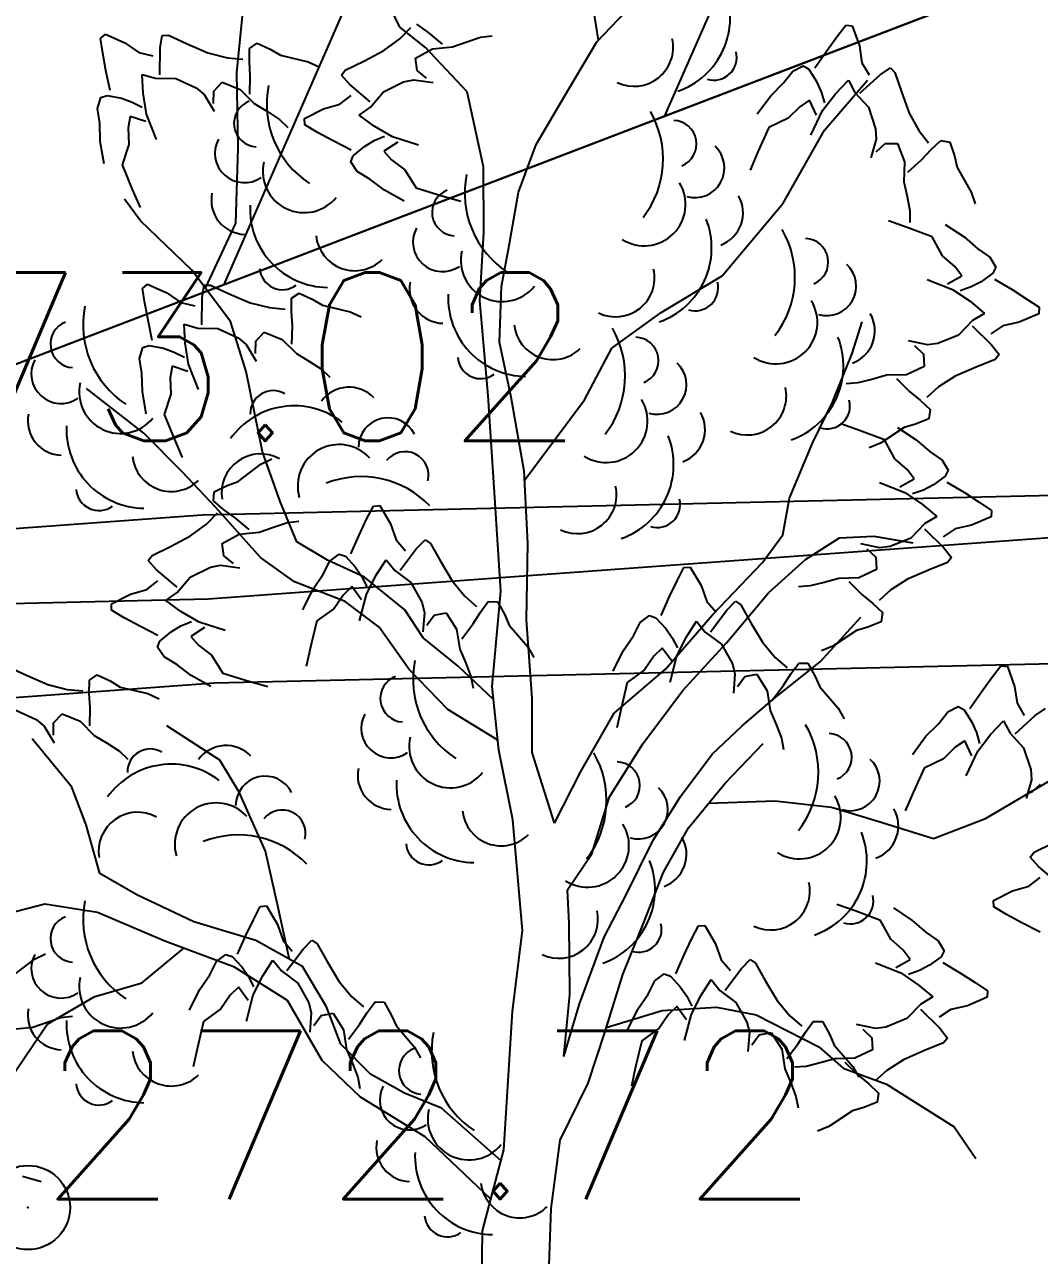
# Model space of a CAD drawing. Header units: millimetres. Extents: x 524954 to 526204, y 9523489 to 9524010.
# Drawn here: x 525686.36 to 525692.4, y 9523617.48 to 9523624.79 of the extents above; entities that cross this region are included whole.
import ezdxf

# ---------------------------------------------------------------- set-up
doc = ezdxf.new("R2010")
doc.units = ezdxf.units.MM
doc.header["$PDMODE"] = 32
doc.header["$PDSIZE"] = 0.5
doc.linetypes.add('ACAD_ISO12W100', pattern=[21, 12, -3, 0, -3, 0, -3])
for name, color, linetype in [('Arbre', 34, 'ACAD_ISO12W100'), ('Bati', 6, 'Continuous'), ('Bati_H', 1, 'Continuous'), ('Cloture', 7, 'Continuous'), ('PLUME_1', 7, 'Continuous'), ('PLUME_3', 4, 'Continuous'), ('TopoAlt', 3, 'Continuous'), ('TOPOJIS', 7, 'Continuous')]:
    doc.layers.add(name, color=color, linetype=linetype)
doc.styles.add('Simplex 1.0', font='Simplex.shx', dxfattribs={"width": 0.99, "height": 1})

# ---------------------------------------------------------------- blocks, each defined once
blk = doc.blocks.new('TCPOINT M')
at = {"color": 0}
blk.add_point((0, 0), dxfattribs=at)
at = {"layer": 'TopoAlt', "style": 'Simplex 1.0', "width": 0.99}
blk.add_attdef('ALT', (0.15, 0.15), '', height=1, dxfattribs=at)
blk = doc.blocks.new('v088')
at = {"linetype": 'Continuous'}
for p, q in [((0.3448, 10.1217), (0.2693, 10.6145)), ((-1.8059, 9.9306), (-1.7492, 10.4915)), ((-0.8352, 10.1996), (-0.9911, 10.5198)), ((0.3358, 10.1122), (0.6339, 10.4293)), ((-0.6834, 10.0784), (-0.8352, 10.1996)), ((0.1676, 9.8288), (0.3358, 10.1122)), ((-0.4354, 9.8162), (-0.6834, 10.0784)), ((-1.7966, 9.483), (-1.8059, 9.9306)), ((1.6901, 9.587), (1.945, 9.8846)), ((-0.339, 9.3704), (-0.4354, 9.8162)), ((-0.0246, 9.5014), (0.1676, 9.8288)), ((1.4442, 9.1527), (1.6901, 9.587)), ((-1.8121, 9.0349), (-1.7966, 9.483)), ((-0.1306, 9.2193), (-0.0246, 9.5014)), ((-0.337, 8.9787), (-0.339, 9.3704)), ((-0.1861, 8.901), (-0.1306, 9.2193)), ((-2.3783, 9.048), (-2.4742, 9.1766)), ((1.08, 8.7222), (1.4442, 9.1527)), ((-2.0737, 8.7558), (-2.3783, 9.048)), ((-1.992, 8.6473), (-1.8121, 9.0349)), ((-0.3597, 8.574), (-0.337, 8.9787)), ((-0.2308, 8.6575), (-0.1861, 8.901)), ((-1.8434, 8.4497), (-2.0737, 8.7558)), ((0.7177, 8.5032), (1.08, 8.7222)), ((-0.2426, 8.3277), (-0.2308, 8.6575)), ((-0.3105, 8.0091), (-0.3597, 8.574)), ((0.4236, 8.2918), (0.7177, 8.5032)), ((-1.7501, 8.1531), (-1.8434, 8.4497)), ((1.8546, 8.2596), (1.9129, 8.4473)), ((-0.1735, 7.9995), (-0.2426, 8.3277)), ((0.2621, 7.9837), (0.4236, 8.2918)), ((1.7363, 7.971), (1.8546, 8.2596)), ((-1.6531, 7.6763), (-1.7501, 8.1531)), ((-2.3581, 7.786), (-2.6995, 8.0525)), ((-0.2742, 7.4626), (-0.3105, 8.0091)), ((-0.0959, 7.5596), (-0.1735, 7.9995)), ((-0.0934, 7.5087), (0.2621, 7.9837)), ((1.617, 7.726), (1.7363, 7.971)), ((-2.1294, 7.5544), (-2.3581, 7.786)), ((1.4808, 7.3998), (1.617, 7.726)), ((-1.5474, 7.38), (-1.6531, 7.6763)), ((-1.9323, 7.3471), (-2.1294, 7.5544)), ((-0.0745, 7.1309), (-0.0959, 7.5596)), ((-0.2365, 6.8477), (-0.2742, 7.4626)), ((1.4418, 7.1813), (1.4808, 7.3998)), ((-1.6648, 7.048), (-1.9323, 7.3471)), ((-1.4491, 7.1395), (-1.5474, 7.38)), ((1.3209, 7.0171), (1.4418, 7.1813)), ((1.778, 7.1634), (1.983, 7.1739)), ((1.983, 7.1739), (2.2139, 7.1352)), ((-1.2665, 7.0314), (-1.4491, 7.1395)), ((-0.0837, 6.6768), (-0.0745, 7.1309)), ((1.5755, 7.0348), (1.778, 7.1634)), ((-1.4628, 6.9029), (-1.6648, 7.048)), ((-1.0467, 6.9303), (-1.2665, 7.0314)), ((1.3557, 6.8374), (1.5755, 7.0348)), ((1.0227, 6.7061), (1.3209, 7.0171)), ((-1.1618, 6.7848), (-1.4628, 6.9029)), ((-0.8063, 6.7363), (-1.0467, 6.9303)), ((-0.2869, 6.2807), (-0.2365, 6.8477)), ((1.107, 6.54), (1.3557, 6.8374)), ((-0.9597, 6.6336), (-1.1618, 6.7848)), ((-0.6972, 6.5707), (-0.8063, 6.7363)), ((-0.0491, 6.2111), (-0.0837, 6.6768)), ((0.7433, 6.3831), (1.0227, 6.7061)), ((1.6628, 6.4272), (1.906, 6.6935)), ((-0.7803, 6.3824), (-0.9597, 6.6336)), ((-0.4884, 6.4009), (-0.6972, 6.5707)), ((0.8455, 6.2546), (1.107, 6.54)), ((-0.5514, 6.1446), (-0.7803, 6.3824)), ((-0.2789, 6.2036), (-0.4884, 6.4009)), ((0.4379, 6.1217), (0.7433, 6.3831)), ((1.3814, 6.2037), (1.6628, 6.4272)), ((-0.2479, 5.9022), (-0.2869, 6.2807)), ((0.6096, 5.9388), (0.8455, 6.2546)), ((-0.0486, 5.8877), (-0.0491, 6.2111)), ((1.1982, 6.0444), (1.3814, 6.2037)), ((-0.2539, 5.9607), (-0.5514, 6.1446)), ((0.2399, 5.7756), (0.4379, 6.1217)), ((-1.9071, 5.8427), (-2.2223, 6.0475)), ((1.0213, 5.879), (1.1982, 6.0444)), ((-2.7868, 5.6812), (-3.0229, 5.9686)), ((0.4109, 5.6237), (0.6096, 5.9388)), ((1.0995, 5.7065), (1.3247, 5.9413)), ((-0.1646, 5.4873), (-0.2479, 5.9022)), ((0.0846, 5.4676), (-0.0486, 5.8877)), ((0.8338, 5.6263), (1.0213, 5.879)), ((-1.7911, 5.6523), (-1.9071, 5.8427)), ((0.0846, 5.4676), (0.2399, 5.7756)), ((0.8812, 5.4407), (1.0995, 5.7065)), ((2.6462, 5.4963), (3.1193, 5.7735)), ((-2.7013, 5.4591), (-2.7868, 5.6812)), ((-1.6346, 5.3011), (-1.7911, 5.6523)), ((0.3061, 5.2857), (0.4109, 5.6237)), ((0.6713, 5.3679), (0.8338, 5.6263)), ((1.0006, 5.5861), (1.394, 5.6007)), ((1.394, 5.6007), (1.7306, 5.5642)), ((1.7306, 5.5642), (1.9997, 5.4827)), ((-0.1073, 4.8293), (-0.1646, 5.4873)), ((2.3377, 5.3779), (2.6462, 5.4963)), ((-2.6206, 5.1685), (-2.7013, 5.4591)), ((0.7312, 5.1764), (0.8812, 5.4407)), ((1.9997, 5.4827), (2.3377, 5.3779)), ((0.5102, 5.0412), (0.6713, 5.3679)), ((-1.5592, 4.9668), (-1.6346, 5.3011)), ((0.1613, 5.0712), (0.3061, 5.2857)), ((-2.4003, 5.0425), (-2.6206, 5.1685)), ((0.6191, 4.888), (0.7312, 5.1764)), ((0.1717, 4.8724), (0.1613, 5.0712)), ((-2.9464, 4.9876), (-3.2062, 4.92)), ((-2.6344, 4.9381), (-2.9464, 4.9876)), ((-2.0611, 4.8817), (-2.4003, 5.0425)), ((0.3786, 4.7897), (0.5102, 5.0412)), ((-2.2328, 4.7662), (-2.6344, 4.9381)), ((-1.4917, 4.6586), (-1.5592, 4.9668)), ((-1.6919, 4.7713), (-2.0611, 4.8817)), ((-0.1657, 4.3492), (-0.1073, 4.8293)), ((0.1743, 4.4496), (0.1717, 4.8724)), ((0.489, 4.5681), (0.6191, 4.888)), ((-1.8192, 4.6131), (-2.2328, 4.7662)), ((-1.415, 4.6154), (-1.6919, 4.7713)), ((0.2314, 4.3948), (0.3786, 4.7897)), ((-2.1227, 4.7254), (-2.3768, 4.5144)), ((-1.5041, 4.4145), (-1.8192, 4.6131)), ((-1.2732, 4.3758), (-1.415, 4.6154)), ((0.3841, 4.2301), (0.489, 4.5681)), ((-2.3768, 4.5144), (-2.655, 4.434)), ((-2.655, 4.434), (-2.9315, 4.2727)), ((-1.2976, 4.0581), (-1.5041, 4.4145)), ((0.1384, 4.0819), (0.1743, 4.4496)), ((0.1384, 4.0819), (0.2314, 4.3948)), ((-1.1877, 4.1537), (-1.2732, 4.3758)), ((-0.2169, 3.5272), (-0.1657, 4.3492)), ((0.3911, 4.2526), (0.7235, 4.3553)), ((0.7235, 4.3553), (1.0465, 4.3745)), ((1.0465, 4.3745), (1.2838, 4.3297)), ((1.2838, 4.3297), (1.6547, 4.1385)), ((-2.9315, 4.2727), (-3.209, 3.8627)), ((0.2848, 3.9233), (0.3841, 4.2301)), ((-1.0099, 3.9771), (-1.1877, 4.1537)), ((1.6547, 4.1385), (1.8004, 4.0109)), ((-1.0692, 3.839), (-1.2976, 4.0581)), ((-0.8085, 3.8631), (-1.0099, 3.9771)), ((1.8004, 4.0109), (2.0573, 3.9168)), ((0.1177, 3.584), (0.2848, 3.9233)), ((2.0573, 3.9168), (2.4606, 3.664)), ((-0.6849, 3.6045), (-1.0692, 3.839)), ((-0.589, 3.7744), (-0.8085, 3.8631)), ((-0.2343, 3.4611), (-0.589, 3.7744)), ((2.4606, 3.664), (2.589, 3.4739)), ((-0.2941, 3.234), (-0.6849, 3.6045)), ((-0.3436, 3.0457), (-0.2169, 3.5272)), ((0.064, 3.1786), (0.1177, 3.584)), ((0.0445, 2.6247), (0.064, 3.1786)), ((-0.3518, 2.5418), (-0.3436, 3.0457))]:
    blk.add_line(p, q, dxfattribs=at)
at = {"color": 3, "linetype": 'Continuous'}
for p, q in [((-0.8359, 10.1311), (-0.7709, 10.1978)), ((-0.6662, 10.1688), (-0.7348, 10.218)), ((1.7617, 10.1424), (1.8156, 10.2117)), ((1.8156, 10.2117), (1.8541, 10.2078)), ((1.8541, 10.2078), (1.8964, 10.0886)), ((-2.6162, 10.1323), (-2.587, 10.1577)), ((-2.6028, 10.0456), (-2.6162, 10.1323)), ((-2.587, 10.1577), (-2.4712, 10.1066)), ((-2.4712, 10.1066), (-2.3879, 10.0492)), ((-2.2608, 10.0773), (-2.2494, 10.1511)), ((-2.2494, 10.1511), (-2.2113, 10.1522)), ((-2.2113, 10.1522), (-2.101, 10.101)), ((-2.101, 10.101), (-1.977, 10.0475)), ((-1.7301, 10.0737), (-1.6848, 10.1049)), ((-1.6848, 10.1049), (-1.6075, 10.069)), ((-0.9313, 10.0604), (-0.8359, 10.1311)), ((-0.5833, 10.0982), (-0.6662, 10.1688)), ((-0.5231, 10.0829), (-0.4378, 10.1134)), ((-0.4378, 10.1134), (-0.3559, 10.1397)), ((-0.3559, 10.1397), (-0.2873, 10.1487)), ((1.7002, 10.0578), (1.7617, 10.1424)), ((-2.5835, 9.9428), (-2.6028, 10.0456)), ((-2.3879, 10.0492), (-2.3057, 10.0298)), ((-2.2643, 9.9167), (-2.2608, 10.0773)), ((-1.977, 10.0475), (-1.8618, 10.0181)), ((-1.7305, 9.9947), (-1.7301, 10.0737)), ((-1.6075, 10.069), (-1.5466, 10.0327)), ((-1.5466, 10.0327), (-1.3822, 9.9939)), ((-1.0512, 9.9981), (-0.9313, 10.0604)), ((-0.7431, 10.0152), (-0.6418, 10.0712)), ((-0.6418, 10.0712), (-0.5231, 10.0829)), ((1.631, 9.9578), (1.7002, 10.0578)), ((1.8964, 10.0886), (1.9118, 9.9886)), ((-1.8618, 10.0181), (-1.7691, 10.0099)), ((-1.7254, 9.9105), (-1.7305, 9.9947)), ((-1.3822, 9.9939), (-1.316, 9.9632)), ((-1.1606, 9.945), (-1.0512, 9.9981)), ((-0.7336, 9.9427), (-0.7431, 10.0152)), ((1.5002, 9.9386), (1.5617, 9.9693)), ((1.5617, 9.9693), (1.5963, 9.9501)), ((1.5963, 9.9501), (1.6425, 9.877)), ((1.9118, 9.9886), (1.9541, 9.9155)), ((2.0195, 9.9155), (2.081, 9.9578)), ((2.081, 9.9578), (2.1079, 9.9309)), ((-2.5582, 9.8238), (-2.5835, 9.9428)), ((-2.3678, 9.9191), (-2.2883, 9.8969)), ((-2.3619, 9.8077), (-2.3678, 9.9191)), ((-2.2883, 9.8969), (-2.1685, 9.895)), ((-2.1685, 9.895), (-2.0471, 9.8386)), ((-1.7277, 9.8016), (-1.7254, 9.9105)), ((-1.1838, 9.9148), (-1.1606, 9.945)), ((-1.1339, 9.8592), (-1.1838, 9.9148)), ((-0.8138, 9.874), (-0.7533, 9.8858)), ((-0.7533, 9.8858), (-0.6387, 9.8698)), ((-0.677, 9.8958), (-0.7336, 9.9427)), ((1.4463, 9.8693), (1.5002, 9.9386)), ((1.6425, 9.877), (1.6694, 9.8155)), ((1.7541, 9.8039), (1.831, 9.8847)), ((1.831, 9.8847), (1.8695, 9.8116)), ((1.9002, 9.8078), (2.0195, 9.9155)), ((2.1079, 9.9309), (2.1464, 9.8155)), ((-2.3419, 9.6831), (-2.3619, 9.8077)), ((-2.0471, 9.8386), (-1.9997, 9.7992)), ((-1.9438, 9.7464), (-1.9432, 9.8199)), ((-1.9432, 9.8199), (-1.893, 9.873)), ((-1.893, 9.873), (-1.7856, 9.8299)), ((-1.7856, 9.8299), (-1.7015, 9.7452)), ((-1.0116, 9.755), (-1.1339, 9.8592)), ((-1.0114, 9.724), (-0.9342, 9.8156)), ((-0.9342, 9.8156), (-0.8138, 9.874)), ((1.3694, 9.7924), (1.4463, 9.8693)), ((1.6694, 9.8155), (1.6887, 9.7501)), ((1.6771, 9.7039), (1.7541, 9.8039)), ((1.8695, 9.8116), (1.9502, 9.7232)), ((2.1464, 9.8155), (2.1926, 9.6885)), ((-2.634, 9.7155), (-2.6142, 9.7814)), ((-2.6142, 9.7814), (-2.5764, 9.7933)), ((-2.5764, 9.7933), (-2.4916, 9.7768)), ((-2.4916, 9.7768), (-2.4283, 9.7541)), ((-2.4283, 9.7541), (-2.3676, 9.7232)), ((-1.9997, 9.7992), (-1.9397, 9.7002)), ((-1.7015, 9.7452), (-1.624, 9.6985)), ((-1.2895, 9.7147), (-1.1923, 9.7429)), ((-1.1923, 9.7429), (-1.1254, 9.7944)), ((1.2886, 9.6847), (1.3694, 9.7924)), ((1.6002, 9.7655), (1.5425, 9.727)), ((1.6425, 9.677), (1.6002, 9.7655)), ((-2.6206, 9.6288), (-2.634, 9.7155)), ((-2.4395, 9.6694), (-2.4511, 9.6011)), ((-2.3461, 9.6395), (-2.4395, 9.6694)), ((-2.2831, 9.5325), (-2.3419, 9.6831)), ((-1.624, 9.6985), (-1.5519, 9.6516)), ((-1.4022, 9.6572), (-1.2895, 9.7147)), ((-1.401, 9.6186), (-1.4022, 9.6572)), ((-1.0789, 9.6763), (-1.0114, 9.724)), ((-0.9888, 9.6106), (-1.0789, 9.6763)), ((1.4733, 9.6578), (1.3579, 9.6039)), ((1.5425, 9.727), (1.4733, 9.6578)), ((1.6079, 9.5578), (1.6771, 9.7039)), ((1.9502, 9.7232), (1.9925, 9.5962)), ((2.1926, 9.6885), (2.2503, 9.5847)), ((-2.6175, 9.52), (-2.6206, 9.6288)), ((-2.4511, 9.6011), (-2.4483, 9.5032)), ((-1.5519, 9.6516), (-1.5015, 9.6041)), ((-1.3254, 9.5742), (-1.401, 9.6186)), ((-0.8796, 9.5473), (-0.9888, 9.6106)), ((1.3579, 9.6039), (1.2925, 9.4577)), ((1.9925, 9.5962), (1.9964, 9.5347)), ((2.2503, 9.5847), (2.308, 9.5116)), ((-2.5946, 9.3874), (-2.6175, 9.52)), ((-1.2335, 9.5242), (-1.3254, 9.5742)), ((-1.1253, 9.4685), (-1.2335, 9.5242)), ((-1.0467, 9.4905), (-0.9892, 9.5252)), ((-0.9892, 9.5252), (-0.9269, 9.5527)), ((-0.8484, 9.5165), (-0.9306, 9.463)), ((-0.7257, 9.4976), (-0.8796, 9.5473)), ((1.9964, 9.5347), (1.9656, 9.4231)), ((2.3233, 9.4731), (2.381, 9.527)), ((2.381, 9.527), (2.4349, 9.5154)), ((2.4349, 9.5154), (2.4618, 9.4347)), ((-2.4483, 9.5032), (-2.4883, 9.3823)), ((-1.1132, 9.4352), (-1.0467, 9.4905)), ((-0.9306, 9.463), (-0.885, 9.4108)), ((1.2925, 9.4577), (1.2463, 9.35)), ((1.9964, 9.4577), (2.0502, 9.5077)), ((2.0502, 9.5077), (2.1233, 9.5077)), ((2.1233, 9.5077), (2.1656, 9.4)), ((2.2657, 9.4116), (2.3233, 9.4731)), ((-2.4883, 9.3823), (-2.4269, 9.2344)), ((-1.1278, 9.3984), (-1.1132, 9.4352)), ((-1.0892, 9.3413), (-1.1278, 9.3984)), ((-0.885, 9.4108), (-0.8073, 9.3511)), ((2.1656, 9.4), (2.1618, 9.2808)), ((2.1849, 9.3385), (2.2657, 9.4116)), ((2.4618, 9.4347), (2.4772, 9.3654)), ((2.4772, 9.3654), (2.5618, 9.2193)), ((-1.0136, 9.2969), (-1.0892, 9.3413)), ((-0.9273, 9.2307), (-1.0136, 9.2969)), ((-0.8073, 9.3511), (-0.7389, 9.2437)), ((-2.4269, 9.2344), (-2.3802, 9.1269)), ((-0.81, 9.1646), (-0.9273, 9.2307)), ((-0.7389, 9.2437), (-0.5855, 9.1979)), ((2.1618, 9.2808), (2.181, 9.1923)), ((2.5618, 9.2193), (2.5849, 9.15)), ((-0.5855, 9.1979), (-0.4727, 9.1661)), ((2.181, 9.1923), (2.1964, 9.1077)), ((2.1964, 9.1077), (2.1964, 9.0385)), ((2.1801, 9.009), (2.0697, 9.0483)), ((2.3301, 8.953), (2.1801, 9.009)), ((2.4064, 9.0272), (2.519, 8.9533)), ((2.3912, 8.8412), (2.3301, 8.953)), ((2.519, 8.9533), (2.6006, 8.8814)), ((2.6006, 8.8814), (2.6731, 8.832)), ((2.4646, 8.7765), (2.3912, 8.8412)), ((2.6731, 8.832), (2.7077, 8.7725)), ((2.421, 8.6735), (2.5067, 8.7213)), ((2.5067, 8.7213), (2.4646, 8.7765)), ((2.6907, 8.7368), (2.6207, 8.6861)), ((2.7077, 8.7725), (2.6907, 8.7368)), ((-2.3661, 8.6466), (-2.3369, 8.6719)), ((-2.3527, 8.5599), (-2.3661, 8.6466)), ((-2.3369, 8.6719), (-2.2212, 8.6209)), ((-2.0108, 8.5916), (-1.9993, 8.6654)), ((-1.9993, 8.6654), (-1.9613, 8.6665)), ((-1.9613, 8.6665), (-1.8509, 8.6153)), ((2.2998, 8.7005), (2.4501, 8.6406)), ((2.4501, 8.6406), (2.5548, 8.5702)), ((2.5609, 8.6554), (2.4969, 8.632)), ((2.6207, 8.6861), (2.5609, 8.6554)), ((2.7005, 8.7027), (2.8047, 8.6399)), ((2.8047, 8.6399), (2.8931, 8.5838)), ((-2.3334, 8.4571), (-2.3527, 8.5599)), ((-2.2212, 8.6209), (-2.1379, 8.5634)), ((-2.1379, 8.5634), (-2.0557, 8.544)), ((-2.0143, 8.4309), (-2.0108, 8.5916)), ((-1.8509, 8.6153), (-1.7269, 8.5617)), ((-1.7269, 8.5617), (-1.6118, 8.5324)), ((-1.4805, 8.509), (-1.4801, 8.5879)), ((-1.4801, 8.5879), (-1.4347, 8.6192)), ((-1.4347, 8.6192), (-1.3575, 8.5833)), ((-1.3575, 8.5833), (-1.2966, 8.547)), ((2.5548, 8.5702), (2.6402, 8.4985)), ((2.8931, 8.5838), (2.9656, 8.5345)), ((-1.6118, 8.5324), (-1.519, 8.5242)), ((-1.4754, 8.4248), (-1.4805, 8.509)), ((-1.2966, 8.547), (-1.1322, 8.5082)), ((-1.1322, 8.5082), (-1.066, 8.4775)), ((2.6402, 8.4985), (2.5697, 8.4555)), ((2.9641, 8.4958), (2.8478, 8.4461)), ((2.9656, 8.5345), (2.9641, 8.4958)), ((-2.3082, 8.3381), (-2.3334, 8.4571)), ((-2.1178, 8.4334), (-2.0382, 8.4112)), ((-2.1118, 8.322), (-2.1178, 8.4334)), ((-1.4776, 8.3159), (-1.4754, 8.4248)), ((2.5697, 8.4555), (2.4865, 8.3693)), ((2.5678, 8.4245), (2.6828, 8.3123)), ((2.749, 8.4244), (2.6787, 8.3776)), ((2.8478, 8.4461), (2.749, 8.4244)), ((-2.0382, 8.4112), (-1.9184, 8.4092)), ((-1.9184, 8.4092), (-1.7971, 8.3529)), ((-1.7971, 8.3529), (-1.7497, 8.3134)), ((-1.6931, 8.3341), (-1.643, 8.3873)), ((-1.643, 8.3873), (-1.5356, 8.3441)), ((-1.5356, 8.3441), (-1.4515, 8.2595)), ((2.4865, 8.3693), (2.3625, 8.3191)), ((-2.384, 8.2298), (-2.3641, 8.2956)), ((-2.3641, 8.2956), (-2.3264, 8.3076)), ((-2.3264, 8.3076), (-2.2415, 8.291)), ((-2.2415, 8.291), (-2.1783, 8.2684)), ((-2.1783, 8.2684), (-2.1175, 8.2375)), ((-2.0919, 8.1974), (-2.1118, 8.322)), ((-1.7497, 8.3134), (-1.6897, 8.2145)), ((-1.6937, 8.2606), (-1.6931, 8.3341)), ((2.3013, 8.3113), (2.188, 8.335)), ((2.2245, 8.3065), (2.2778, 8.2559)), ((2.3625, 8.3191), (2.3013, 8.3113)), ((2.6828, 8.3123), (2.7289, 8.2536)), ((-2.3706, 8.1431), (-2.384, 8.2298)), ((-2.0331, 8.0467), (-2.0919, 8.1974)), ((-1.4515, 8.2595), (-1.374, 8.2128)), ((-1.374, 8.2128), (-1.3019, 8.1659)), ((2.2778, 8.2559), (2.2824, 8.183)), ((2.7037, 8.225), (2.591, 8.1793)), ((2.7289, 8.2536), (2.7037, 8.225)), ((-2.3674, 8.0343), (-2.3706, 8.1431)), ((-2.1895, 8.1837), (-2.2011, 8.1153)), ((-2.0961, 8.1537), (-2.1895, 8.1837)), ((-1.3019, 8.1659), (-1.2515, 8.1184)), ((2.0584, 8.1303), (1.9713, 8.1055)), ((2.1776, 8.1339), (2.0584, 8.1303)), ((2.2824, 8.183), (2.1776, 8.1339)), ((2.4672, 8.1253), (2.3672, 8.0611)), ((2.591, 8.1793), (2.4672, 8.1253)), ((-2.2011, 8.1153), (-2.1982, 8.0174)), ((1.8878, 8.0848), (1.8187, 8.0804)), ((1.9713, 8.1055), (1.8878, 8.0848)), ((2.1174, 8.1109), (2.1954, 8.0349)), ((2.3672, 8.0611), (2.2979, 7.9989)), ((-2.3445, 7.9016), (-2.3674, 8.0343)), ((-2.1982, 8.0174), (-2.2383, 7.8966)), ((2.1954, 8.0349), (2.2605, 7.9811)), ((2.2605, 7.9811), (2.3179, 7.927)), ((2.3179, 7.927), (2.3098, 7.8725)), ((-2.2383, 7.8966), (-2.1768, 7.7487)), ((1.8965, 7.8022), (1.7861, 7.8414)), ((2.2308, 7.8405), (2.1627, 7.8208)), ((2.3098, 7.8725), (2.2308, 7.8405)), ((2.0465, 7.7461), (1.8965, 7.8022)), ((2.1627, 7.8208), (2.0222, 7.7271)), ((2.1227, 7.8203), (2.2353, 7.7465)), ((-2.1768, 7.7487), (-2.1302, 7.6412)), ((2.0222, 7.7271), (1.9545, 7.6997)), ((2.1075, 7.6343), (2.0465, 7.7461)), ((2.2353, 7.7465), (2.3169, 7.6746)), ((-1.6632, 7.6026), (-1.5976, 7.6345)), ((2.1809, 7.5696), (2.1075, 7.6343)), ((2.3169, 7.6746), (2.3894, 7.6252)), ((2.3894, 7.6252), (2.424, 7.5657)), ((-1.7972, 7.4997), (-1.6632, 7.6026)), ((2.223, 7.5144), (2.1809, 7.5696)), ((2.424, 7.5657), (2.407, 7.5299)), ((-1.9404, 7.4382), (-1.8638, 7.4754)), ((-1.8638, 7.4754), (-1.7972, 7.4997)), ((2.0162, 7.4937), (2.1664, 7.4338)), ((2.1373, 7.4666), (2.223, 7.5144)), ((2.337, 7.4793), (2.2772, 7.4485)), ((2.407, 7.5299), (2.337, 7.4793)), ((2.4169, 7.4959), (2.521, 7.4331)), ((-1.9448, 7.3833), (-1.9404, 7.4382)), ((2.1664, 7.4338), (2.2711, 7.3633)), ((2.2772, 7.4485), (2.2132, 7.4252)), ((2.521, 7.4331), (2.6094, 7.377)), ((-1.8839, 7.3331), (-1.9448, 7.3833)), ((-1.8154, 7.2839), (-1.8839, 7.3331)), ((-1.0336, 7.2746), (-0.9936, 7.3527)), ((-0.9936, 7.3527), (-0.9551, 7.3561)), ((-0.9551, 7.3561), (-0.8913, 7.2468)), ((2.2711, 7.3633), (2.3565, 7.2916)), ((2.6094, 7.377), (2.6819, 7.3276)), ((2.6819, 7.3276), (2.6805, 7.289)), ((-2.0805, 7.1754), (-1.985, 7.2461)), ((-1.985, 7.2461), (-1.9201, 7.3129)), ((-1.7325, 7.2133), (-1.8154, 7.2839)), ((-1.587, 7.2285), (-1.5051, 7.2548)), ((-1.5051, 7.2548), (-1.4365, 7.2638)), ((-1.0783, 7.18), (-1.0336, 7.2746)), ((-0.8913, 7.2468), (-0.8575, 7.1514)), ((2.286, 7.2486), (2.2028, 7.1624)), ((2.3565, 7.2916), (2.286, 7.2486)), ((2.6805, 7.289), (2.5641, 7.2392)), ((-2.2004, 7.1132), (-2.0805, 7.1754)), ((-1.8923, 7.1303), (-1.791, 7.1862)), ((-1.791, 7.1862), (-1.6722, 7.1979)), ((-1.6722, 7.1979), (-1.587, 7.2285)), ((-1.1277, 7.0688), (-1.0783, 7.18)), ((2.2841, 7.2177), (2.3991, 7.1055)), ((2.4653, 7.2176), (2.395, 7.1707)), ((2.5641, 7.2392), (2.4653, 7.2176)), ((-2.3098, 7.06), (-2.2004, 7.1132)), ((-1.8828, 7.0578), (-1.8923, 7.1303)), ((-0.8575, 7.1514), (-0.8023, 7.0875)), ((-0.8351, 6.9716), (-0.7381, 7.0997)), ((-0.7381, 7.0997), (-0.6855, 7.1528)), ((-0.6855, 7.1528), (-0.654, 7.1313)), ((-0.654, 7.1313), (-0.5947, 7.0251)), ((2.0176, 7.1045), (1.9044, 7.1282)), ((1.9408, 7.0996), (1.9941, 7.049)), ((2.0788, 7.1122), (2.0176, 7.1045)), ((2.2028, 7.1624), (2.0788, 7.1122)), ((2.3991, 7.1055), (2.4452, 7.0467)), ((-2.333, 7.0298), (-2.3098, 7.06)), ((-2.283, 6.9743), (-2.333, 7.0298)), ((-1.8262, 7.0109), (-1.8828, 7.0578)), ((-1.2925, 6.9474), (-1.2526, 7.0255)), ((-1.2526, 7.0255), (-1.1978, 7.0672)), ((-1.1978, 7.0672), (-1.1602, 7.0548)), ((-1.1602, 7.0548), (-1.1012, 6.9916)), ((-0.978, 6.9406), (-0.9175, 7.0343)), ((-0.9175, 7.0343), (-0.8661, 6.9697)), ((-0.5947, 7.0251), (-0.5257, 6.909)), ((1.9941, 7.049), (1.9988, 6.9761)), ((2.4452, 7.0467), (2.4201, 7.0181)), ((-2.1607, 6.8701), (-2.283, 6.9743)), ((-2.0833, 6.9307), (-1.963, 6.9891)), ((-1.963, 6.9891), (-1.9025, 7.0009)), ((-1.9025, 7.0009), (-1.7879, 6.9849)), ((-1.1012, 6.9916), (-1.0633, 6.9361)), ((-0.8661, 6.9697), (-0.7702, 6.8978)), ((0.8128, 6.9092), (0.8527, 6.9872)), ((0.8527, 6.9872), (0.8913, 6.9906)), ((0.8913, 6.9906), (0.9551, 6.8814)), ((1.9988, 6.9761), (1.8939, 6.9271)), ((2.3073, 6.9725), (2.1835, 6.9184)), ((2.4201, 7.0181), (2.3073, 6.9725)), ((-2.3415, 6.858), (-2.2745, 6.9095)), ((-2.1606, 6.8391), (-2.0833, 6.9307)), ((-1.3538, 6.8575), (-1.2925, 6.9474)), ((-1.0633, 6.9361), (-1.0322, 6.8755)), ((-1.0349, 6.828), (-0.978, 6.9406)), ((-0.7702, 6.8978), (-0.705, 6.781)), ((-0.5257, 6.909), (-0.4496, 6.8178)), ((0.7681, 6.8145), (0.8128, 6.9092)), ((0.9551, 6.8814), (0.9888, 6.786)), ((1.6041, 6.8779), (1.535, 6.8736)), ((1.6876, 6.8986), (1.6041, 6.8779)), ((1.7747, 6.9234), (1.6876, 6.8986)), ((1.8939, 6.9271), (1.7747, 6.9234)), ((1.8337, 6.904), (1.9118, 6.828)), ((2.1835, 6.9184), (2.0835, 6.8543)), ((-2.5514, 6.7723), (-2.4387, 6.8298)), ((-2.4387, 6.8298), (-2.3415, 6.858)), ((-2.228, 6.7914), (-2.1606, 6.8391)), ((-1.413, 6.7366), (-1.3538, 6.8575)), ((-1.1715, 6.8255), (-1.2266, 6.7446)), ((-1.122, 6.8741), (-1.1715, 6.8255)), ((-1.0639, 6.7951), (-1.122, 6.8741)), ((-1.0757, 6.6715), (-1.0349, 6.828)), ((-0.4496, 6.8178), (-0.3793, 6.7567)), ((0.7187, 6.7034), (0.7681, 6.8145)), ((1.9118, 6.828), (1.9768, 6.7743)), ((2.0835, 6.8543), (2.0142, 6.7921)), ((-2.5502, 6.7337), (-2.5514, 6.7723)), ((-2.4746, 6.6893), (-2.5502, 6.7337)), ((-2.1379, 6.7256), (-2.228, 6.7914)), ((-1.2266, 6.7446), (-1.3299, 6.6702)), ((-0.705, 6.781), (-0.6897, 6.7213)), ((-0.357, 6.7218), (-0.3104, 6.7855)), ((-0.3104, 6.7855), (-0.2553, 6.7842)), ((-0.2553, 6.7842), (-0.2138, 6.7099)), ((0.9888, 6.786), (1.0441, 6.7221)), ((1.0112, 6.6062), (1.1083, 6.7343)), ((1.1083, 6.7343), (1.1609, 6.7873)), ((1.1609, 6.7873), (1.1923, 6.7659)), ((1.1923, 6.7659), (1.2517, 6.6597)), ((1.9768, 6.7743), (2.0342, 6.7201)), ((-2.3827, 6.6392), (-2.4746, 6.6893)), ((-2.1384, 6.6402), (-2.076, 6.6678)), ((-2.0288, 6.6624), (-2.1379, 6.7256)), ((-1.8748, 6.6127), (-2.0288, 6.6624)), ((-1.3299, 6.6702), (-1.3669, 6.5144)), ((-0.6897, 6.7213), (-0.6991, 6.6059)), ((-0.6753, 6.6457), (-0.6318, 6.7049)), ((-0.6318, 6.7049), (-0.56, 6.7185)), ((-0.56, 6.7185), (-0.4983, 6.6206)), ((-0.4022, 6.6506), (-0.357, 6.7218)), ((-0.2138, 6.7099), (-0.1857, 6.6447)), ((0.5538, 6.582), (0.5938, 6.6601)), ((0.5938, 6.6601), (0.6485, 6.7018)), ((0.6485, 6.7018), (0.6861, 6.6893)), ((0.6861, 6.6893), (0.7451, 6.6262)), ((0.8684, 6.5752), (0.9289, 6.6689)), ((0.9289, 6.6689), (0.9803, 6.6043)), ((1.2517, 6.6597), (1.3207, 6.5436)), ((2.0261, 6.6656), (1.9472, 6.6337)), ((2.0342, 6.7201), (2.0261, 6.6656)), ((-2.2745, 6.5836), (-2.3827, 6.6392)), ((-2.2624, 6.5503), (-2.1959, 6.6055)), ((-2.1959, 6.6055), (-2.1384, 6.6402)), ((-1.9976, 6.6315), (-2.0798, 6.5781)), ((-0.4983, 6.6206), (-0.4798, 6.5027)), ((-0.4679, 6.5637), (-0.4022, 6.6506)), ((-0.1857, 6.6447), (-0.0753, 6.5169)), ((0.7451, 6.6262), (0.7831, 6.5707)), ((0.9803, 6.6043), (1.0762, 6.5324)), ((1.879, 6.6139), (1.7385, 6.5203)), ((1.9472, 6.6337), (1.879, 6.6139)), ((-2.2769, 6.5134), (-2.2624, 6.5503)), ((-2.2384, 6.4564), (-2.2769, 6.5134)), ((-2.0798, 6.5781), (-2.0342, 6.5259)), ((-2.0342, 6.5259), (-1.9565, 6.4662)), ((-1.3669, 6.5144), (-1.3922, 6.3999)), ((-0.0753, 6.5169), (-0.0397, 6.4532)), ((0.4926, 6.4921), (0.5538, 6.582)), ((0.7831, 6.5707), (0.8142, 6.5101)), ((0.8114, 6.4626), (0.8684, 6.5752)), ((1.0762, 6.5324), (1.1414, 6.4156)), ((1.3207, 6.5436), (1.3968, 6.4523)), ((1.7385, 6.5203), (1.6708, 6.4929)), ((-2.1628, 6.412), (-2.2384, 6.4564)), ((-1.9565, 6.4662), (-1.8881, 6.3588)), ((-0.4798, 6.5027), (-0.4444, 6.4194)), ((0.4333, 6.3712), (0.4926, 6.4921)), ((0.6749, 6.4601), (0.6198, 6.3792)), ((0.7244, 6.5087), (0.6749, 6.4601)), ((0.7824, 6.4297), (0.7244, 6.5087)), ((0.7707, 6.306), (0.8114, 6.4626)), ((1.3968, 6.4523), (1.4671, 6.3913)), ((-3.1633, 6.397), (-3.053, 6.3458)), ((-2.0765, 6.3457), (-2.1628, 6.412)), ((-0.4444, 6.4194), (-0.4135, 6.3391)), ((0.6198, 6.3792), (0.5164, 6.3047)), ((1.1414, 6.4156), (1.1567, 6.3559)), ((1.4894, 6.3564), (1.536, 6.4201)), ((1.536, 6.4201), (1.5911, 6.4188)), ((1.5911, 6.4188), (1.6326, 6.3444)), ((2.6849, 6.3343), (2.7388, 6.4036)), ((2.7388, 6.4036), (2.7772, 6.3997)), ((2.7772, 6.3997), (2.8196, 6.2805)), ((-3.053, 6.3458), (-2.929, 6.2922)), ((-2.929, 6.2922), (-2.8139, 6.2629)), ((-2.6826, 6.2395), (-2.6821, 6.3185)), ((-2.6821, 6.3185), (-2.6368, 6.3497)), ((-2.6368, 6.3497), (-2.5596, 6.3138)), ((-2.5596, 6.3138), (-2.4986, 6.2775)), ((-1.9592, 6.2797), (-2.0765, 6.3457)), ((-1.8881, 6.3588), (-1.7347, 6.313)), ((-1.7347, 6.313), (-1.6219, 6.2812)), ((-0.4135, 6.3391), (-0.4006, 6.2711)), ((0.5164, 6.3047), (0.4795, 6.1489)), ((1.1567, 6.3559), (1.1472, 6.2405)), ((1.171, 6.2803), (1.2146, 6.3394)), ((1.2146, 6.3394), (1.2864, 6.3531)), ((1.2864, 6.3531), (1.3481, 6.2552)), ((1.4442, 6.2852), (1.4894, 6.3564)), ((1.6326, 6.3444), (1.6606, 6.2793)), ((2.6234, 6.2497), (2.6849, 6.3343)), ((-2.8139, 6.2629), (-2.7211, 6.2547)), ((-2.6774, 6.1553), (-2.6826, 6.2395)), ((-2.4986, 6.2775), (-2.3343, 6.2387)), ((-2.3343, 6.2387), (-2.2681, 6.208)), ((1.3481, 6.2552), (1.3665, 6.1373)), ((1.3784, 6.1983), (1.4442, 6.2852)), ((1.6606, 6.2793), (1.771, 6.1515)), ((2.5541, 6.1497), (2.6234, 6.2497)), ((2.8196, 6.2805), (2.8349, 6.1805)), ((-2.6797, 6.0464), (-2.6774, 6.1553)), ((0.4795, 6.1489), (0.4542, 6.0345)), ((1.771, 6.1515), (1.8066, 6.0878)), ((2.4234, 6.1305), (2.4849, 6.1612)), ((2.4849, 6.1612), (2.5195, 6.142)), ((2.8349, 6.1805), (2.8773, 6.1074)), ((2.9427, 6.1074), (3.0042, 6.1497)), ((-3.1205, 6.1398), (-2.9991, 6.0834)), ((-2.9991, 6.0834), (-2.9517, 6.044)), ((-2.8952, 6.0647), (-2.845, 6.1178)), ((-2.845, 6.1178), (-2.7377, 6.0747)), ((-2.7377, 6.0747), (-2.6536, 5.99)), ((1.3665, 6.1373), (1.4019, 6.054)), ((2.3695, 6.0612), (2.4234, 6.1305)), ((2.5195, 6.142), (2.5657, 6.0689)), ((2.6772, 5.9958), (2.7542, 6.0766)), ((2.7542, 6.0766), (2.7926, 6.0035)), ((2.8234, 5.9997), (2.9427, 6.1074)), ((-2.9517, 6.044), (-2.8917, 5.945)), ((-2.8958, 5.9912), (-2.8952, 6.0647)), ((1.4019, 6.054), (1.4328, 5.9737)), ((2.2926, 5.9843), (2.3695, 6.0612)), ((2.5657, 6.0689), (2.5926, 6.0074)), ((2.5926, 6.0074), (2.6118, 5.942)), ((2.7926, 6.0035), (2.8734, 5.9151)), ((-2.6536, 5.99), (-2.576, 5.9433)), ((-2.576, 5.9433), (-2.5039, 5.8964)), ((1.4328, 5.9737), (1.4458, 5.9057)), ((2.2118, 5.8766), (2.2926, 5.9843)), ((2.5234, 5.9574), (2.4657, 5.9189)), ((2.5657, 5.8689), (2.5234, 5.9574)), ((2.6003, 5.8958), (2.6772, 5.9958)), ((-2.5039, 5.8964), (-2.4536, 5.8489)), ((2.4657, 5.9189), (2.3964, 5.8497)), ((2.5311, 5.7497), (2.6003, 5.8958)), ((2.8734, 5.9151), (2.9157, 5.7881)), ((2.281, 5.7958), (2.2156, 5.6496)), ((2.3964, 5.8497), (2.281, 5.7958)), ((2.9157, 5.7881), (2.9196, 5.7266)), ((2.9196, 5.7266), (2.8888, 5.615)), ((2.2156, 5.6496), (2.1695, 5.5419)), ((2.9196, 5.6496), (2.9734, 5.6996)), ((-1.6668, 4.9726), (-1.6283, 4.976)), ((-1.6283, 4.976), (-1.5645, 4.8667)), ((1.8724, 4.9461), (1.762, 4.9854)), ((-1.7068, 4.8945), (-1.6668, 4.9726)), ((2.0224, 4.89), (1.8724, 4.9461)), ((2.0987, 4.9642), (2.2113, 4.8904)), ((-1.7514, 4.7999), (-1.7068, 4.8945)), ((-1.5645, 4.8667), (-1.5307, 4.7714)), ((0.8993, 4.7791), (0.9393, 4.8572)), ((0.9393, 4.8572), (0.9778, 4.8606)), ((0.9778, 4.8606), (1.0416, 4.7513)), ((2.0834, 4.7783), (2.0224, 4.89)), ((2.2113, 4.8904), (2.2929, 4.8185)), ((-1.8008, 4.6887), (-1.7514, 4.7999)), ((-1.5307, 4.7714), (-1.4755, 4.7074)), ((-1.4112, 4.7196), (-1.3587, 4.7727)), ((-1.3587, 4.7727), (-1.3272, 4.7513)), ((0.8546, 4.6845), (0.8993, 4.7791)), ((2.1569, 4.7135), (2.0834, 4.7783)), ((2.2929, 4.8185), (2.3654, 4.7691)), ((2.3654, 4.7691), (2.4, 4.7096)), ((-3.0095, 4.66), (-2.9439, 4.6918)), ((-1.9257, 4.6454), (-1.871, 4.6871)), ((-1.871, 4.6871), (-1.8334, 4.6747)), ((-1.5083, 4.5916), (-1.4112, 4.7196)), ((-1.3272, 4.7513), (-1.2679, 4.6451)), ((0.8053, 4.5733), (0.8546, 4.6845)), ((1.0416, 4.7513), (1.0754, 4.656)), ((2.1989, 4.6584), (2.1569, 4.7135)), ((2.4, 4.7096), (2.383, 4.6739)), ((-3.1435, 4.5571), (-3.0095, 4.66)), ((-1.9657, 4.5674), (-1.9257, 4.6454)), ((-1.8334, 4.6747), (-1.7744, 4.6115)), ((-1.7744, 4.6115), (-1.7365, 4.5561)), ((-1.6512, 4.5605), (-1.5907, 4.6542)), ((-1.5907, 4.6542), (-1.5392, 4.5896)), ((-1.2679, 4.6451), (-1.1988, 4.529)), ((1.0754, 4.656), (1.1306, 4.592)), ((1.1948, 4.6042), (1.2474, 4.6573)), ((1.2474, 4.6573), (1.2789, 4.6359)), ((1.2789, 4.6359), (1.3382, 4.5297)), ((1.9921, 4.6376), (2.1424, 4.5777)), ((2.1133, 4.6106), (2.1989, 4.6584)), ((2.3129, 4.6232), (2.2532, 4.5924)), ((2.383, 4.6739), (2.3129, 4.6232)), ((2.3928, 4.6398), (2.497, 4.577)), ((-2.0269, 4.4774), (-1.9657, 4.5674)), ((-1.7365, 4.5561), (-1.7054, 4.4954)), ((-1.7081, 4.4479), (-1.6512, 4.5605)), ((-1.5392, 4.5896), (-1.4434, 4.5178)), ((0.6804, 4.53), (0.7351, 4.5718)), ((0.7351, 4.5718), (0.7727, 4.5593)), ((0.7727, 4.5593), (0.8317, 4.4961)), ((0.9549, 4.4451), (1.0154, 4.5388)), ((1.0154, 4.5388), (1.0668, 4.4742)), ((1.0978, 4.4762), (1.1948, 4.6042)), ((2.1424, 4.5777), (2.247, 4.5072)), ((2.2532, 4.5924), (2.1892, 4.5691)), ((2.497, 4.577), (2.5853, 4.5209)), ((-2.0862, 4.3565), (-2.0269, 4.4774)), ((-1.7952, 4.494), (-1.8447, 4.4455)), ((-1.7371, 4.415), (-1.7952, 4.494)), ((-1.4434, 4.5178), (-1.3781, 4.401)), ((-1.1988, 4.529), (-1.1228, 4.4377)), ((0.6404, 4.452), (0.6804, 4.53)), ((0.8317, 4.4961), (0.8696, 4.4407)), ((1.0668, 4.4742), (1.1627, 4.4024)), ((1.3382, 4.5297), (1.4072, 4.4136)), ((2.247, 4.5072), (2.3325, 4.4356)), ((2.5853, 4.5209), (2.6578, 4.4715)), ((2.6578, 4.4715), (2.6564, 4.4329)), ((-1.8447, 4.4455), (-1.8998, 4.3645)), ((-1.7488, 4.2914), (-1.7081, 4.4479)), ((-1.3781, 4.401), (-1.3629, 4.3412)), ((-1.1228, 4.4377), (-1.0524, 4.3767)), ((-1.0302, 4.3418), (-0.9835, 4.4054)), ((-0.9835, 4.4054), (-0.9285, 4.4041)), ((-0.9285, 4.4041), (-0.8869, 4.3298)), ((0.5791, 4.362), (0.6404, 4.452)), ((0.8696, 4.4407), (0.9007, 4.38)), ((0.898, 4.3325), (0.9549, 4.4451)), ((1.1627, 4.4024), (1.228, 4.2856)), ((1.4072, 4.4136), (1.4833, 4.3223)), ((2.262, 4.3926), (2.1788, 4.3064)), ((2.3325, 4.4356), (2.262, 4.3926)), ((2.6564, 4.4329), (2.5401, 4.3831)), ((-2.8514, 4.3121), (-2.7828, 4.3211)), ((-1.8998, 4.3645), (-2.0031, 4.2901)), ((-1.3629, 4.3412), (-1.3723, 4.2259)), ((-1.3485, 4.2656), (-1.3049, 4.3248)), ((-1.3049, 4.3248), (-1.2331, 4.3384)), ((-1.2331, 4.3384), (-1.1715, 4.2405)), ((-1.0754, 4.2705), (-1.0302, 4.3418)), ((-0.8869, 4.3298), (-0.8589, 4.2646)), ((0.5199, 4.2411), (0.5791, 4.362)), ((0.7614, 4.3301), (0.7063, 4.2491)), ((0.8109, 4.3786), (0.7614, 4.3301)), ((0.869, 4.2996), (0.8109, 4.3786)), ((0.8572, 4.176), (0.898, 4.3325)), ((1.4833, 4.3223), (1.5536, 4.2613)), ((2.2601, 4.3616), (2.3751, 4.2494)), ((2.4412, 4.3615), (2.371, 4.3146)), ((2.5401, 4.3831), (2.4412, 4.3615)), ((-3.1373, 4.2436), (-3.0186, 4.2553)), ((-3.0186, 4.2553), (-2.9333, 4.2859)), ((-2.9333, 4.2859), (-2.8514, 4.3121)), ((-2.0031, 4.2901), (-2.0401, 4.1343)), ((-1.1411, 4.1837), (-1.0754, 4.2705)), ((-0.8589, 4.2646), (-0.7485, 4.1368)), ((0.7063, 4.2491), (0.603, 4.1747)), ((1.228, 4.2856), (1.2432, 4.2258)), ((1.5759, 4.2264), (1.6226, 4.29)), ((1.6226, 4.29), (1.6776, 4.2887)), ((1.6776, 4.2887), (1.7191, 4.2144)), ((1.9936, 4.2484), (1.8803, 4.2721)), ((1.9168, 4.2436), (1.9701, 4.193)), ((2.0548, 4.2561), (1.9936, 4.2484)), ((2.1788, 4.3064), (2.0548, 4.2561)), ((2.3751, 4.2494), (2.4212, 4.1906)), ((-3.6561, 4.1174), (-3.5467, 4.1705)), ((-1.1715, 4.2405), (-1.153, 4.1227)), ((0.603, 4.1747), (0.566, 4.0189)), ((1.2432, 4.2258), (1.2338, 4.1105)), ((1.2576, 4.1502), (1.3011, 4.2094)), ((1.3011, 4.2094), (1.373, 4.223)), ((1.373, 4.223), (1.4346, 4.1251)), ((1.5307, 4.1551), (1.5759, 4.2264)), ((1.7191, 4.2144), (1.7472, 4.1493)), ((1.9701, 4.193), (1.9747, 4.12)), ((2.4212, 4.1906), (2.396, 4.1621)), ((-3.6793, 4.0872), (-3.6561, 4.1174)), ((-2.0401, 4.1343), (-2.0653, 4.0199)), ((-1.153, 4.1227), (-1.1176, 4.0393)), ((-0.7485, 4.1368), (-0.7129, 4.0731)), ((1.4346, 4.1251), (1.4531, 4.0073)), ((1.465, 4.0683), (1.5307, 4.1551)), ((1.7472, 4.1493), (1.8576, 4.0214)), ((1.9747, 4.12), (1.8699, 4.071)), ((2.2833, 4.1164), (2.1595, 4.0623)), ((2.396, 4.1621), (2.2833, 4.1164)), ((-3.6294, 4.0317), (-3.6793, 4.0872)), ((-3.5071, 3.9275), (-3.6294, 4.0317)), ((-1.1176, 4.0393), (-1.0867, 3.9591)), ((1.6636, 4.0426), (1.5801, 4.0219)), ((1.7506, 4.0673), (1.6636, 4.0426)), ((1.8699, 4.071), (1.7506, 4.0673)), ((1.8097, 4.0479), (1.8877, 3.9719)), ((2.1595, 4.0623), (2.0595, 3.9982)), ((-3.6878, 3.9154), (-3.6208, 3.9668)), ((-1.0867, 3.9591), (-1.0738, 3.891)), ((0.566, 4.0189), (0.5407, 3.9045)), ((1.4531, 4.0073), (1.4885, 3.9239)), ((1.5801, 4.0219), (1.511, 4.0175)), ((1.8576, 4.0214), (1.8932, 3.9577)), ((1.8877, 3.9719), (1.9528, 3.9182)), ((2.0595, 3.9982), (1.9902, 3.936)), ((-3.8977, 3.8297), (-3.785, 3.8871)), ((-3.785, 3.8871), (-3.6878, 3.9154)), ((1.4885, 3.9239), (1.5194, 3.8437)), ((1.9528, 3.9182), (2.0102, 3.864)), ((-3.8965, 3.791), (-3.8977, 3.8297)), ((1.5194, 3.8437), (1.5323, 3.7756)), ((2.002, 3.8096), (1.9231, 3.7776)), ((2.0102, 3.864), (2.002, 3.8096)), ((-3.8209, 3.7466), (-3.8965, 3.791)), ((-3.729, 3.6966), (-3.8209, 3.7466)), ((1.855, 3.7579), (1.7144, 3.6642)), ((1.9231, 3.7776), (1.855, 3.7579)), ((-3.6208, 3.641), (-3.729, 3.6966)), ((1.7144, 3.6642), (1.6468, 3.6368)), ((-3.081, 3.3703), (-2.9682, 3.3386))]:
    blk.add_line(p, q, dxfattribs=at)
for centre, major_axis, start_param, end_param in [((0.6623, 10.2582), (-0.3298, 0.3298), 2.69514, 4.302022), ((0.5573, 10.0804), (0.1641, 0.1641), 3.478918, 5.717341), ((1.0314, 10.0206), (0.0964, 0.0964), 3.62262, 5.745019), ((-1.0632, 9.7428), (0.3995, 0.3995), 2.158504, 3.344219), ((-1.6825, 9.6282), (-0.099, 0.099), -0.421529, 2.292047), ((0.1648, 9.4153), (0.3995, 0.3995), 4.836335, 6.022049), ((0.7881, 9.5054), (-0.099, 0.099), 2.746913, 5.46049), ((-1.7599, 9.4514), (-0.1246, 0.1246), 0.293965, 2.957824), ((0.9181, 9.3628), (0.1246, 0.1246), 3.651933, 6.315792), ((-1.4053, 9.3432), (0.1741, 0.1741), 2.133893, 4.816631), ((0.1148, 9.2139), (-0.3995, 0.3995), 0.587708, 1.773422), ((-0.5045, 9.0993), (0.099, 0.099), 1.149268, 3.862844), ((0.617, 9.1466), (-0.1741, 0.1741), 1.793126, 4.475865), ((-1.7527, 9.1724), (-0.1445, 0.1445), 0.590553, 2.325666), ((1.0008, 9.0963), (-0.1445, 0.1445), 2.713295, 4.448408), ((-1.2605, 9.1191), (0.3298, 0.3298), 2.307735, 3.914618), ((-0.5819, 8.9225), (0.1246, 0.1246), 1.864761, 4.52862), ((0.5518, 8.8878), (-0.3298, 0.3298), 2.69514, 4.302022), ((-1.1039, 8.9843), (0.1641, 0.1641), 2.463212, 4.701636), ((0.9486, 8.7133), (-0.3995, 0.3995), 3.265538, 4.451253), ((1.5719, 8.8034), (0.099, 0.099), 4.31771, 7.031286), ((-0.2273, 8.8143), (0.1741, 0.1741), 2.133893, 4.816631), ((1.7019, 8.6608), (0.1246, 0.1246), 3.651933, 6.315792), ((-1.5338, 8.7756), (0.0964, 0.0964), 2.435534, 4.557933), ((0.4467, 8.71), (-0.1641, 0.1641), 1.908121, 4.146545), ((-0.5746, 8.6435), (0.1445, 0.1445), 2.161349, 3.896462), ((0.9208, 8.6502), (0.0964, 0.0964), 3.62262, 5.745019), ((-0.0825, 8.5902), (0.3298, 0.3298), 2.307735, 3.914618), ((1.4008, 8.4446), (0.1741, 0.1741), 3.363922, 6.046661), ((-2.1547, 8.4302), (0.3995, 0.3995), 2.158504, 3.344219), ((1.7845, 8.3943), (-0.1445, 0.1445), 2.713295, 4.448408), ((-2.774, 8.3155), (-0.099, 0.099), -0.421529, 2.292047), ((0.0741, 8.4554), (0.1641, 0.1641), 2.463212, 4.701636), ((-0.0612, 8.1267), (-0.3995, 0.3995), 3.265538, 4.451253), ((0.5622, 8.2168), (0.099, 0.099), 4.31771, 7.031286), ((1.3355, 8.1858), (-0.3298, 0.3298), 2.69514, 4.302022), ((-2.8514, 8.1388), (-0.1246, 0.1246), 0.293965, 2.957824), ((-0.3558, 8.2467), (0.0964, 0.0964), 2.435534, 4.557933), ((0.6922, 8.0742), (-0.1246, 0.1246), 2.081137, 4.744996), ((-2.4968, 8.0306), (0.1741, 0.1741), 2.133893, 4.816631), ((-1.1385, 7.8551), (-0.1445, 0.1445), 4.692823, 6.427936), ((1.2305, 8.008), (0.1641, 0.1641), 3.478918, 5.717341), ((-1.5891, 7.9031), (0.0964, 0.0964), 0.254619, 2.377018), ((0.391, 7.858), (0.1741, 0.1741), 3.363922, 6.046661), ((1.7045, 7.9482), (-0.0964, 0.0964), 2.051824, 4.174223), ((-1.4642, 7.4823), (0.3298, 0.3298), 0.12682, 1.733702), ((0.7748, 7.8077), (-0.1445, 0.1445), 2.713295, 4.448408), ((-2.8441, 7.8598), (-0.1445, 0.1445), 0.590553, 2.325666), ((-2.352, 7.8064), (0.3298, 0.3298), 2.307735, 3.914618), ((-0.9057, 7.7012), (0.1246, 0.1246), 5.967031, 8.63089), ((0.3258, 7.5992), (0.3298, 0.3298), 4.265936, 5.872819), ((-1.1975, 7.4726), (-0.1741, 0.1741), 4.665366, 7.348105), ((-0.8052, 7.5365), (-0.099, 0.099), 3.680741, 6.394318), ((-2.1954, 7.6717), (0.1641, 0.1641), 2.463212, 4.701636), ((-1.6643, 7.4312), (-0.1641, 0.1641), -1.288499, 0.949924), ((-1.0661, 6.9632), (-0.3995, 0.3995), 4.689978, 5.875693), ((0.2207, 7.4214), (0.1641, 0.1641), 3.478918, 5.717341), ((-2.6253, 7.463), (0.0964, 0.0964), 2.435534, 4.557933), ((0.6948, 7.3616), (-0.0964, 0.0964), 2.051824, 4.174223), ((-0.1929, 6.3242), (-0.3995, 0.3995), 0.587708, 1.773422), ((-0.8122, 6.2095), (-0.099, 0.099), -0.421529, 2.292047), ((-0.8896, 6.0328), (0.1246, 0.1246), 1.864761, 4.52862), ((1.088, 5.7707), (-0.3995, 0.3995), 3.265538, 4.451253), ((1.7113, 5.8608), (0.099, 0.099), 4.31771, 7.031286), ((-1.8693, 5.7251), (0.1445, 0.1445), 6.263619, 7.998733), ((-0.535, 5.9246), (0.1741, 0.1741), 2.133893, 4.816631), ((-2.32, 5.773), (0.0964, 0.0964), 0.254619, 2.377018), ((-0.1718, 5.6024), (0.3995, 0.3995), 4.836335, 6.022049), ((-2.1951, 5.3523), (0.3298, 0.3298), 0.12682, 1.733702), ((-0.8824, 5.7538), (-0.1445, 0.1445), 0.590553, 2.325666), ((0.4516, 5.6925), (0.099, 0.099), 4.31771, 7.031286), ((1.8413, 5.7182), (-0.1246, 0.1246), 2.081137, 4.744996), ((-1.6366, 5.5711), (-0.1246, 0.1246), 4.396235, 7.060094), ((-0.3902, 5.7004), (0.3298, 0.3298), 2.307735, 3.914618), ((0.5816, 5.5499), (0.1246, 0.1246), 3.651933, 6.315792), ((-1.9284, 5.3425), (0.1741, 0.1741), 6.236163, 8.918901), ((-1.536, 5.4064), (0.099, 0.099), 5.251538, 7.965114), ((1.5402, 5.502), (0.1741, 0.1741), 3.363922, 6.046661), ((-2.3952, 5.3012), (-0.1641, 0.1641), -1.288499, 0.949924), ((-0.2336, 5.5657), (-0.1641, 0.1641), 0.892416, 3.130839), ((1.924, 5.4517), (-0.1445, 0.1445), 2.713295, 4.448408), ((-1.7969, 4.8332), (0.3995, 0.3995), 6.260774, 7.446489), ((0.2804, 5.3337), (0.1741, 0.1741), 3.363922, 6.046661), ((1.4749, 5.2432), (0.3298, 0.3298), 4.265936, 5.872819), ((-0.6635, 5.357), (0.0964, 0.0964), 2.435534, 4.557933), ((0.6642, 5.2834), (-0.1445, 0.1445), 2.713295, 4.448408), ((0.2152, 5.0749), (-0.3298, 0.3298), 2.69514, 4.302022), ((1.3699, 5.0654), (-0.1641, 0.1641), 1.908121, 4.146545), ((-2.1547, 4.8961), (-0.3995, 0.3995), 0.587708, 1.773422), ((1.844, 5.0056), (-0.0964, 0.0964), 2.051824, 4.174223), ((-2.774, 4.7815), (-0.099, 0.099), -0.421529, 2.292047), ((0.1101, 4.8971), (-0.1641, 0.1641), 1.908121, 4.146545), ((0.5842, 4.8373), (0.0964, 0.0964), 3.62262, 5.745019), ((-2.8514, 4.6047), (-0.1246, 0.1246), 0.293965, 2.957824), ((-2.4968, 4.4965), (0.1741, 0.1741), 2.133893, 4.816631), ((-2.8441, 4.3258), (-0.1445, 0.1445), 0.590553, 2.325666), ((-2.352, 4.2724), (0.3298, 0.3298), 2.307735, 3.914618), ((-0.0823, 4.1124), (0.3995, 0.3995), 2.158504, 3.344219), ((-2.1954, 4.1377), (0.1641, 0.1641), 2.463212, 4.701636), ((-0.7016, 3.9977), (0.099, 0.099), 1.149268, 3.862844), ((-2.6253, 3.929), (0.0964, 0.0964), 2.435534, 4.557933), ((-0.779, 3.821), (0.1246, 0.1246), 1.864761, 4.52862), ((-0.4244, 3.7128), (0.1741, 0.1741), 2.133893, 4.816631), ((-0.7718, 3.542), (-0.1445, 0.1445), 0.590553, 2.325666), ((-0.2796, 3.4886), (0.3298, 0.3298), 2.307735, 3.914618), ((-0.1231, 3.3539), (0.1641, 0.1641), 2.463212, 4.701636), ((-0.5529, 3.1452), (0.0964, 0.0964), 2.435534, 4.557933)]:
    blk.add_ellipse(centre, major_axis=major_axis, ratio=1, start_param=start_param, end_param=end_param, dxfattribs=at)

msp = doc.modelspace()

# ---------------------------------------------------------------- hatches: boundary and pattern name
at = {"layer": 'Bati_H'}
h = msp.add_hatch(dxfattribs=at)
h.set_pattern_fill('_U', color=256, scale=2, angle=66.35606, style=0, pattern_type=0)
h.set_pattern_definition([(66.356060545, (0, 0), (-1.8321108744, 0.80210332498), [])])
h.paths.add_polyline_path([(525698.434, 9523617.5299), (525712.0651, 9523622.8598), (525723.8174, 9523627.9351), (525721.9547, 9523632.56), (525715.0585, 9523629.985), (525712.202, 9523636.2914), (525683.9843, 9523625.3917), (525684.9855, 9523622.2675), (525694.6861, 9523625.975), (525696.7428, 9523621.8801), (525696.7343, 9523621.8768)])

# ---------------------------------------------------------------- linework, layer by layer
at = {"layer": 'Bati', "flags": 128}
msp.add_lwpolyline([(525698.434, 9523617.5299), (525712.0651, 9523622.8598), (525723.8174, 9523627.9351), (525721.9547, 9523632.56), (525715.0585, 9523629.985), (525712.202, 9523636.2914), (525683.9843, 9523625.3917), (525684.9855, 9523622.2675), (525694.6861, 9523625.975), (525696.7428, 9523621.8801), (525696.7343, 9523621.8768)], close=True, dxfattribs=at)
at = {"layer": 'Cloture'}
msp.add_line((525694.6861, 9523625.975), (525684.9855, 9523622.2675), dxfattribs=at)
at = {"layer": 'PLUME_1'}
msp.add_lwpolyline([(525458.4726, 9523640.2581), (525480.3887, 9523635.3405), (525499.5931, 9523633.233), (525627.7485, 9523622.0329), (525657.4251, 9523620.6897), (525687.4547, 9523621.3777), (525717.3751, 9523623.5616), (525747.1135, 9523628.239), (525776.244, 9523634.3759), (525805.1925, 9523643.0063), (525833.5332, 9523653.0962), (525860.7309, 9523665.108), (525887.2843, 9523679.0782), (525913.1935, 9523695.0066), (525937.4975, 9523712.3218), (525960.6949, 9523731.0603), (525982.7493, 9523751.7207), (526003.235, 9523773.2692), (526022.079, 9523796.7032), (526039.8529, 9523821.0618), (526045.291, 9523828.9786), (526068.1754, 9523865.7422)], dxfattribs=at)
at = {"layer": 'PLUME_3'}
for points in [[(525716.84, 9523624.0239), (525707.3652, 9523623.3323), (525697.4281, 9523622.1057), (525697.4281, 9523622.1057), (525687.4183, 9523621.8763), (525677.4448, 9523621.1483), (525667.4349, 9523620.919), (525667.3985, 9523621.4177), (525657.3887, 9523621.1884), (525647.3424, 9523621.4577), (525637.2597, 9523622.2258), (525637.2597, 9523622.2258), (525627.7121, 9523622.5315), (525627.1771, 9523622.9938), (525617.5931, 9523623.7982), (525607.5104, 9523624.5663), (525597.4277, 9523625.3343), (525587.3451, 9523626.1023), (525577.7611, 9523626.9068), (525567.6784, 9523627.6748)], [(525567.2525, 9523626.641), (525577.3352, 9523625.873), (525587.4179, 9523625.105), (525597.5005, 9523624.3369), (525607.0845, 9523623.5325), (525617.1672, 9523622.7645), (525627.2499, 9523621.9965), (525627.7849, 9523621.5342), (525637.3325, 9523621.2284), (525647.4152, 9523620.4604), (525657.4615, 9523620.191), (525657.4615, 9523620.191), (525667.4713, 9523620.4204), (525677.5176, 9523620.151), (525687.4911, 9523620.879), (525687.4911, 9523620.879), (525697.5009, 9523621.1083), (525707.438, 9523622.335), (525717.4115, 9523623.063)]]:
    msp.add_lwpolyline(points, dxfattribs=at)

# ---------------------------------------------------------------- block references
at = {"layer": 'Arbre'}
for p in [(525696.022, 9523615.756), (525689.43, 9523614.577)]:
    msp.add_blockref('v088', p, dxfattribs=at)
at = {"layer": 'TOPOJIS'}
ref = msp.add_blockref('TCPOINT M', (525684.9855, 9523622.2675, 273.02), dxfattribs=at)
ref.add_attrib('ALT', '273.02', (525685.0355, 9523622.3175, 273.02), dxfattribs={"layer": 'TopoAlt', "height": 1, "style": 'Simplex 1.0', "width": 0.99})
ref = msp.add_blockref('TCPOINT M', (525686.3825, 9523617.7604, 272.72), dxfattribs=at)
ref.add_attrib('ALT', '272.72', (525686.4325, 9523617.8104, 272.72), dxfattribs={"layer": 'TopoAlt', "height": 1, "style": 'Simplex 1.0', "width": 0.99})

doc.saveas('drawing.dxf')
